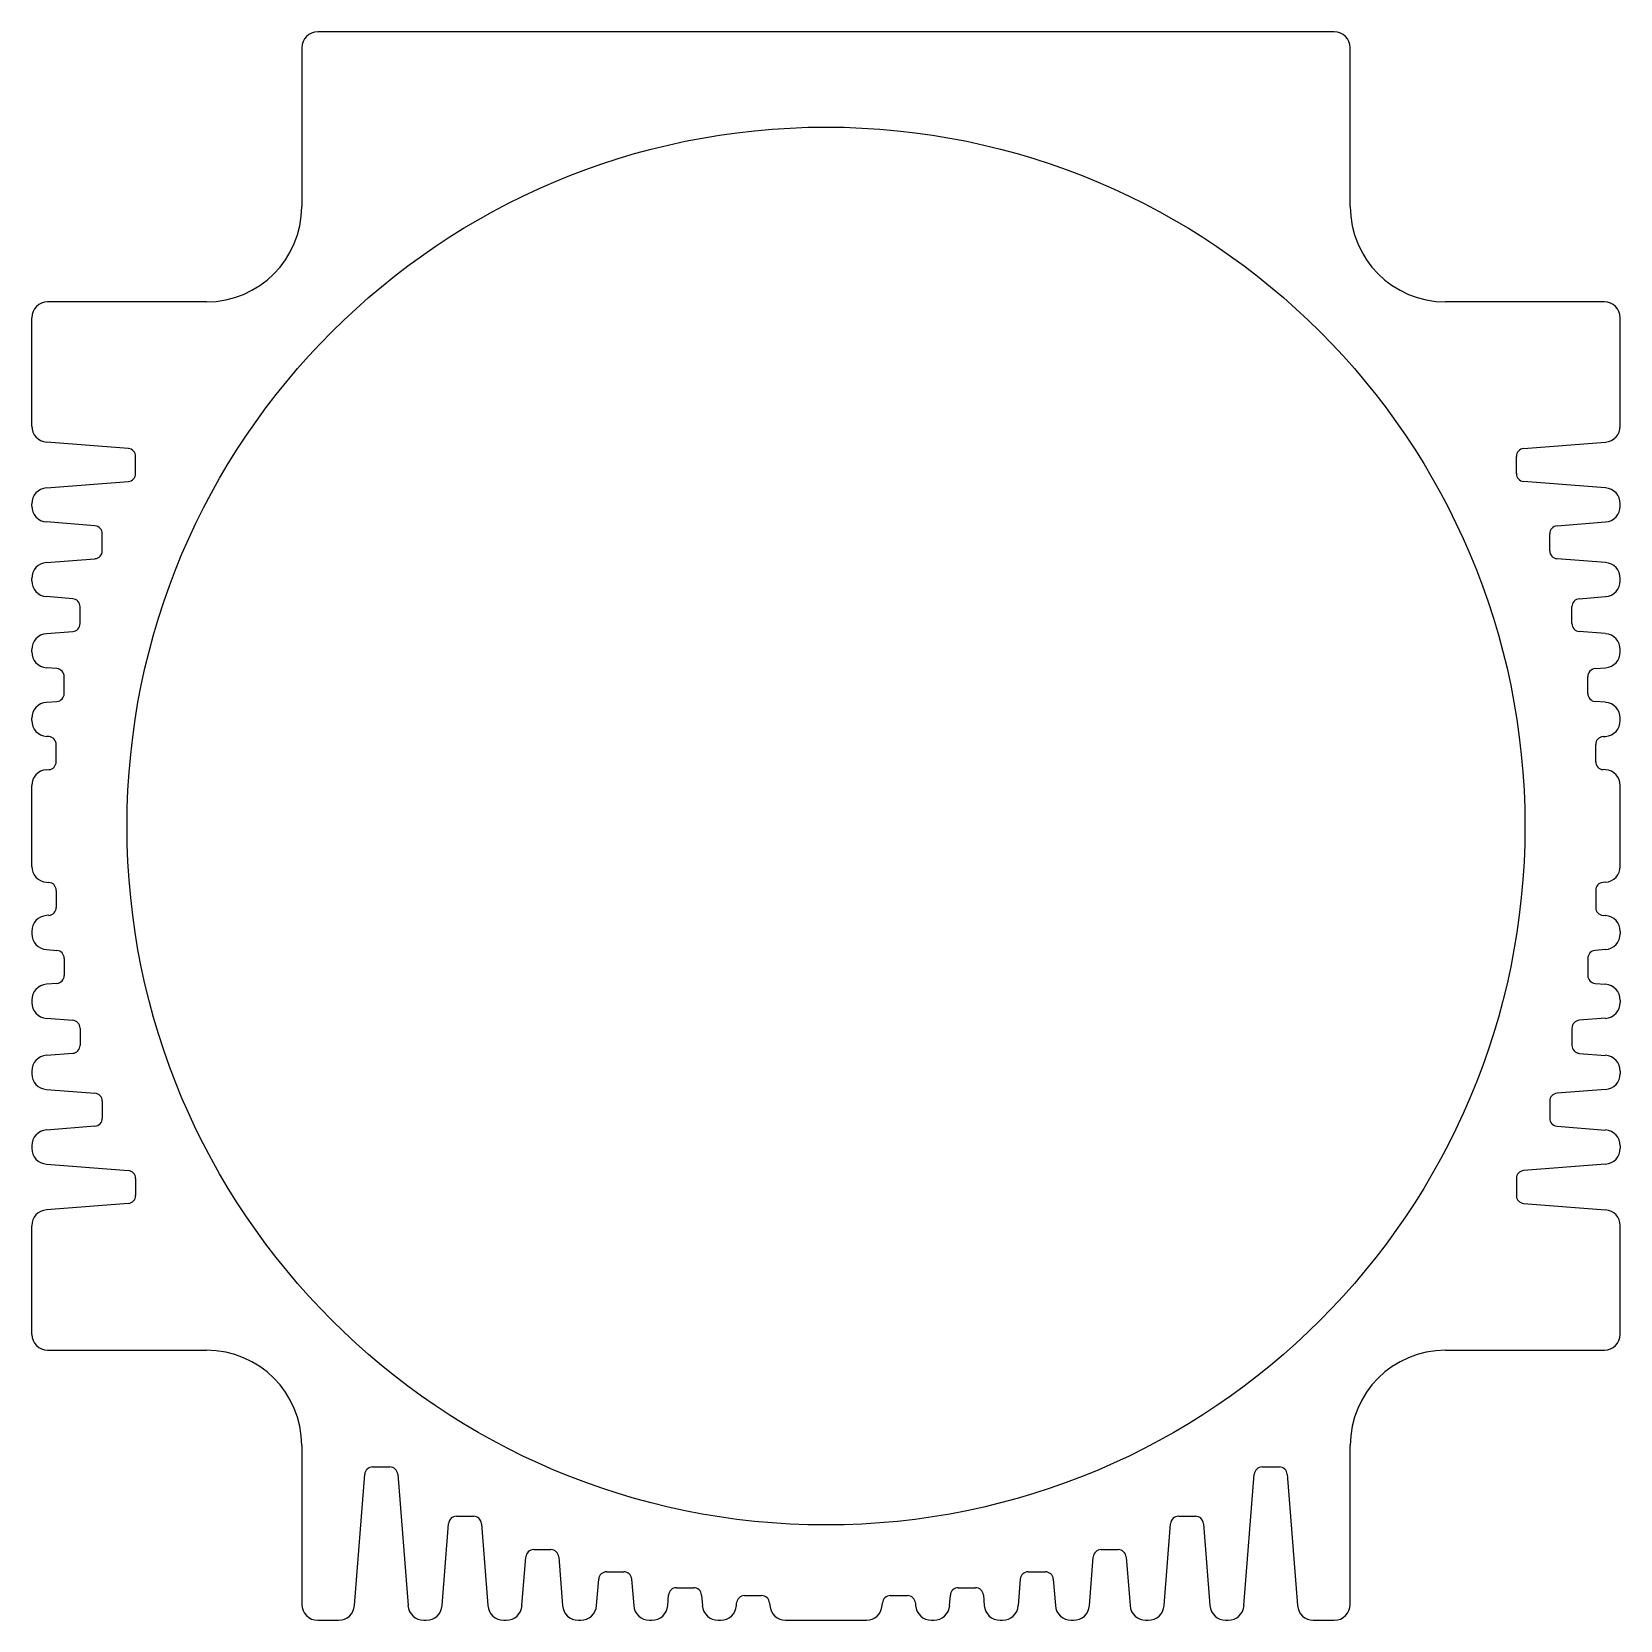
# Model space of a CAD drawing. Extents: x 2298 to 2398, y 1598 to 1698.
import ezdxf

# ---------------------------------------------------------------- set-up
doc = ezdxf.new("R2010")
doc.units = 0
doc.layers.get('0').update_dxf_attribs({"linetype": 'CONTINUOUS'})

msp = doc.modelspace()

# ---------------------------------------------------------------- linework, layer by layer
for p, q in [((2380.12, 1698.07), (2316.12, 1698.07)), ((2315.12, 1697.07), (2315.12, 1687.07)), ((2381.12, 1687.07), (2381.12, 1697.07)), ((2309.12, 1681.07), (2299.12, 1681.07)), ((2397.12, 1681.07), (2387.12, 1681.07)), ((2298.12, 1673.24), (2298.12, 1680.07)), ((2398.12, 1673.24), (2398.12, 1680.07)), ((2304.2, 1671.83), (2299.04, 1672.24)), ((2392.04, 1671.83), (2397.2, 1672.24)), ((2304.66, 1670.26), (2304.66, 1671.34)), ((2391.58, 1670.26), (2391.58, 1671.34)), ((2299.04, 1669.36), (2304.2, 1669.76)), ((2397.2, 1669.36), (2392.04, 1669.76)), ((2298.12, 1668.21), (2298.12, 1668.36)), ((2398.12, 1668.21), (2398.12, 1668.36)), ((2302.1, 1666.97), (2299.04, 1667.21)), ((2394.14, 1666.97), (2397.2, 1667.21)), ((2302.56, 1665.4), (2302.56, 1666.47)), ((2393.68, 1665.4), (2393.68, 1666.47)), ((2299.04, 1664.66), (2302.1, 1664.9)), ((2397.2, 1664.66), (2394.14, 1664.9)), ((2298.12, 1663.51), (2298.12, 1663.66)), ((2398.12, 1663.51), (2398.12, 1663.66)), ((2300.7, 1662.38), (2299.04, 1662.51)), ((2395.54, 1662.38), (2397.2, 1662.51)), ((2301.16, 1660.81), (2301.16, 1661.88)), ((2395.08, 1660.81), (2395.08, 1661.88)), ((2299.04, 1660.18), (2300.7, 1660.31)), ((2397.2, 1660.18), (2395.54, 1660.31)), ((2298.12, 1659.03), (2298.12, 1659.18)), ((2398.12, 1659.03), (2398.12, 1659.18)), ((2299.7, 1657.98), (2299.04, 1658.03)), ((2396.54, 1657.98), (2397.2, 1658.03)), ((2300.16, 1656.41), (2300.16, 1657.48)), ((2396.08, 1656.41), (2396.08, 1657.48)), ((2299.04, 1655.86), (2299.7, 1655.91)), ((2397.2, 1655.86), (2396.54, 1655.91)), ((2298.12, 1654.71), (2298.12, 1654.86)), ((2398.12, 1654.71), (2398.12, 1654.86)), ((2299.2, 1653.7), (2299.04, 1653.71)), ((2299.66, 1652.12), (2299.66, 1653.2)), ((2396.58, 1652.12), (2396.58, 1653.2)), ((2397.04, 1653.7), (2397.2, 1653.71)), ((2299.04, 1651.61), (2299.2, 1651.62)), ((2397.2, 1651.61), (2397.04, 1651.62)), ((2298.12, 1645.53), (2298.12, 1650.62)), ((2398.12, 1645.53), (2398.12, 1650.62)), ((2299.04, 1644.53), (2299.2, 1644.52)), ((2299.66, 1644.02), (2299.66, 1642.94)), ((2396.58, 1644.02), (2396.58, 1642.94)), ((2397.2, 1644.53), (2397.04, 1644.52)), ((2299.2, 1642.45), (2299.04, 1642.43)), ((2397.04, 1642.45), (2397.2, 1642.43)), ((2298.12, 1641.44), (2298.12, 1641.29)), ((2398.12, 1641.44), (2398.12, 1641.29)), ((2299.04, 1640.29), (2299.7, 1640.24)), ((2397.2, 1640.29), (2396.54, 1640.24)), ((2300.16, 1639.74), (2300.16, 1638.66)), ((2396.08, 1639.74), (2396.08, 1638.66)), ((2299.7, 1638.16), (2299.04, 1638.11)), ((2396.54, 1638.16), (2397.2, 1638.11)), ((2298.12, 1637.11), (2298.12, 1636.96)), ((2398.12, 1637.11), (2398.12, 1636.96)), ((2299.04, 1635.97), (2300.7, 1635.84)), ((2301.16, 1635.34), (2301.16, 1634.26)), ((2395.08, 1635.34), (2395.08, 1634.26)), ((2397.2, 1635.97), (2395.54, 1635.84)), ((2300.7, 1633.76), (2299.04, 1633.63)), ((2395.54, 1633.76), (2397.2, 1633.63)), ((2298.12, 1632.64), (2298.12, 1632.48)), ((2398.12, 1632.64), (2398.12, 1632.48)), ((2299.04, 1631.49), (2302.1, 1631.25)), ((2397.2, 1631.49), (2394.14, 1631.25)), ((2302.56, 1630.75), (2302.56, 1629.67)), ((2393.68, 1630.75), (2393.68, 1629.67)), ((2302.1, 1629.17), (2299.04, 1628.93)), ((2394.14, 1629.17), (2397.2, 1628.93)), ((2298.12, 1627.94), (2298.12, 1627.78)), ((2398.12, 1627.94), (2398.12, 1627.78)), ((2299.04, 1626.79), (2304.2, 1626.38)), ((2397.2, 1626.79), (2392.04, 1626.38)), ((2304.66, 1625.88), (2304.66, 1624.81)), ((2391.58, 1625.88), (2391.58, 1624.81)), ((2304.2, 1624.31), (2299.04, 1623.9)), ((2392.04, 1624.31), (2397.2, 1623.9)), ((2298.12, 1616.07), (2298.12, 1622.91)), ((2398.12, 1616.07), (2398.12, 1622.91)), ((2299.12, 1615.07), (2309.12, 1615.07)), ((2387.12, 1615.07), (2397.12, 1615.07)), ((2315.12, 1609.07), (2315.12, 1599.07)), ((2381.12, 1599.07), (2381.12, 1609.07)), ((2318.43, 1598.99), (2319.08, 1607.26)), ((2319.58, 1607.72), (2320.66, 1607.72)), ((2321.16, 1607.26), (2321.81, 1598.99)), ((2374.43, 1598.99), (2375.08, 1607.26)), ((2375.58, 1607.72), (2376.66, 1607.72)), ((2377.16, 1607.26), (2377.81, 1598.99)), ((2323.95, 1598.99), (2324.36, 1604.15)), ((2324.86, 1604.62), (2325.93, 1604.62)), ((2326.43, 1604.15), (2326.84, 1598.99)), ((2369.4, 1598.99), (2369.81, 1604.15)), ((2370.31, 1604.62), (2371.38, 1604.62)), ((2371.88, 1604.15), (2372.29, 1598.99)), ((2328.98, 1598.99), (2329.22, 1602.05)), ((2329.72, 1602.52), (2330.8, 1602.52)), ((2331.3, 1602.05), (2331.54, 1598.99)), ((2364.7, 1598.99), (2364.95, 1602.05)), ((2365.44, 1602.52), (2366.52, 1602.52)), ((2367.02, 1602.05), (2367.26, 1598.99)), ((2334.31, 1601.12), (2335.39, 1601.12)), ((2360.85, 1601.12), (2361.93, 1601.12)), ((2333.68, 1598.99), (2333.81, 1600.65)), ((2335.88, 1600.65), (2336.02, 1598.99)), ((2338.71, 1600.12), (2339.79, 1600.12)), ((2356.45, 1600.12), (2357.53, 1600.12)), ((2360.23, 1598.99), (2360.36, 1600.65)), ((2362.43, 1600.65), (2362.56, 1598.99)), ((2338.16, 1598.99), (2338.21, 1599.65)), ((2340.29, 1599.65), (2340.34, 1598.99)), ((2342.48, 1598.99), (2342.49, 1599.15)), ((2342.99, 1599.62), (2344.07, 1599.62)), ((2344.57, 1599.15), (2344.58, 1598.99)), ((2351.66, 1598.99), (2351.67, 1599.15)), ((2352.17, 1599.62), (2353.25, 1599.62)), ((2353.75, 1599.15), (2353.76, 1598.99)), ((2355.9, 1598.99), (2355.96, 1599.65)), ((2358.03, 1599.65), (2358.08, 1598.99)), ((2316.12, 1598.07), (2317.44, 1598.07)), ((2322.8, 1598.07), (2322.96, 1598.07)), ((2327.83, 1598.07), (2327.99, 1598.07)), ((2332.53, 1598.07), (2332.68, 1598.07)), ((2337.01, 1598.07), (2337.16, 1598.07)), ((2341.33, 1598.07), (2341.49, 1598.07)), ((2345.58, 1598.07), (2348.12, 1598.07)), ((2348.12, 1598.07), (2350.66, 1598.07)), ((2354.76, 1598.07), (2354.91, 1598.07)), ((2359.08, 1598.07), (2359.23, 1598.07)), ((2363.56, 1598.07), (2363.71, 1598.07)), ((2368.26, 1598.07), (2368.41, 1598.07)), ((2373.29, 1598.07), (2373.44, 1598.07)), ((2378.8, 1598.07), (2380.12, 1598.07))]:
    msp.add_line(p, q)
msp.add_circle((2348.12, 1648.07), 44)
for centre, radius, start, end in [((2316.12, 1697.07), 1, 90, 180), ((2380.12, 1697.07), 1, 0, 90), ((2309.12, 1687.07), 6, 270, 0), ((2387.12, 1687.07), 6, 180, 270), ((2299.12, 1680.07), 1, 90, 180), ((2397.12, 1680.07), 1, 0, 90), ((2299.12, 1673.24), 1, 180, 265.5), ((2397.12, 1673.24), 1, 274.5, 360), ((2304.16, 1671.34), 0.5, 0, 85.5), ((2392.08, 1671.34), 0.5, 94.5, 180), ((2304.16, 1670.26), 0.5, 274.5, 0), ((2392.08, 1670.26), 0.5, 180, 265.5), ((2299.12, 1668.36), 1, 94.5, 180), ((2397.12, 1668.36), 1, 0, 85.5), ((2299.12, 1668.21), 1, 180, 265.5), ((2397.12, 1668.21), 1, 274.5, 360), ((2302.06, 1666.47), 0.5, 0, 85.5), ((2394.18, 1666.47), 0.5, 94.5, 180), ((2302.06, 1665.4), 0.5, 274.5, 0), ((2394.18, 1665.4), 0.5, 180, 265.5), ((2299.12, 1663.66), 1, 94.5, 180), ((2397.12, 1663.66), 1, 0, 85.5), ((2299.12, 1663.51), 1, 180, 265.5), ((2397.12, 1663.51), 1, 274.5, 0), ((2300.66, 1661.88), 0.5, 0, 85.5), ((2395.58, 1661.88), 0.5, 94.5, 180), ((2299.12, 1659.18), 1, 94.5, 180), ((2300.66, 1660.81), 0.5, 274.5, 0), ((2395.58, 1660.81), 0.5, 180, 265.5), ((2397.12, 1659.18), 1, 0, 85.5), ((2299.12, 1659.03), 1, 180, 265.5), ((2397.12, 1659.03), 1, 274.5, 360), ((2299.66, 1657.48), 0.5, 0, 85.5), ((2396.58, 1657.48), 0.5, 94.5, 180), ((2299.66, 1656.41), 0.5, 274.5, 0), ((2396.58, 1656.41), 0.5, 180, 265.5), ((2299.12, 1654.86), 1, 94.5, 180), ((2397.12, 1654.86), 1, 0, 85.5), ((2299.12, 1654.71), 1, 180, 265.5), ((2397.12, 1654.71), 1, 274.5, 360), ((2299.16, 1653.2), 0.5, 0, 85.5), ((2397.08, 1653.2), 0.5, 94.5, 180), ((2299.16, 1652.12), 0.5, 274.5, 0), ((2397.08, 1652.12), 0.5, 180, 265.5), ((2299.12, 1650.62), 1, 94.5, 180), ((2397.12, 1650.62), 1, 0, 85.5), ((2299.12, 1645.53), 1, 180, 265.5), ((2397.12, 1645.53), 1, 274.5, 0), ((2299.16, 1644.02), 0.5, 0, 85.5), ((2397.08, 1644.02), 0.5, 94.5, 180), ((2299.12, 1641.44), 1, 94.5, 180), ((2299.16, 1642.94), 0.5, 274.5, 0), ((2397.08, 1642.94), 0.5, 180, 265.5), ((2397.12, 1641.44), 1, 0, 85.5), ((2299.12, 1641.29), 1, 180, 265.5), ((2397.12, 1641.29), 1, 274.5, 0), ((2299.66, 1639.74), 0.5, 0, 85.5), ((2396.58, 1639.74), 0.5, 94.5, 180), ((2299.12, 1637.11), 1, 94.5, 180), ((2299.66, 1638.66), 0.5, 274.5, 0), ((2396.58, 1638.66), 0.5, 180, 265.5), ((2397.12, 1637.11), 1, 0, 85.5), ((2299.12, 1636.96), 1, 180, 265.5), ((2397.12, 1636.96), 1, 274.5, 0), ((2300.66, 1635.34), 0.5, 0, 85.5), ((2395.58, 1635.34), 0.5, 94.5, 180), ((2300.66, 1634.26), 0.5, 274.5, 0), ((2395.58, 1634.26), 0.5, 180, 265.5), ((2299.12, 1632.64), 1, 94.5, 180), ((2397.12, 1632.64), 1, 0, 85.5), ((2299.12, 1632.48), 1, 180, 265.5), ((2397.12, 1632.48), 1, 274.5, 360), ((2302.06, 1630.75), 0.5, 0, 85.5), ((2394.18, 1630.75), 0.5, 94.5, 180), ((2302.06, 1629.67), 0.5, 274.5, 0), ((2394.18, 1629.67), 0.5, 180, 265.5), ((2299.12, 1627.94), 1, 94.5, 180), ((2397.12, 1627.94), 1, 0, 85.5), ((2299.12, 1627.78), 1, 180, 265.5), ((2397.12, 1627.78), 1, 274.5, 360), ((2304.16, 1625.88), 0.5, 0, 85.5), ((2392.08, 1625.88), 0.5, 94.5, 180), ((2304.16, 1624.81), 0.5, 274.5, 0), ((2392.08, 1624.81), 0.5, 180, 265.5), ((2299.12, 1622.91), 1, 94.5, 180), ((2397.12, 1622.91), 1, 0, 85.5), ((2299.12, 1616.07), 1, 180, 270), ((2397.12, 1616.07), 1, 270, 0), ((2309.12, 1609.07), 6, 0, 90), ((2387.12, 1609.07), 6, 90, 180), ((2319.58, 1607.22), 0.5, 90, 175.5), ((2320.66, 1607.22), 0.5, 4.5, 90), ((2375.58, 1607.22), 0.5, 90, 175.5), ((2376.66, 1607.22), 0.5, 4.5, 90), ((2324.86, 1604.12), 0.5, 90, 175.5), ((2325.93, 1604.12), 0.5, 4.5, 90), ((2370.31, 1604.12), 0.5, 90, 175.5), ((2371.38, 1604.12), 0.5, 4.5, 90), ((2329.72, 1602.02), 0.5, 90, 175.5), ((2330.8, 1602.02), 0.5, 4.5, 90), ((2365.44, 1602.02), 0.5, 90, 175.5), ((2366.52, 1602.02), 0.5, 4.5, 90), ((2334.31, 1600.62), 0.5, 90, 175.5), ((2335.39, 1600.62), 0.5, 4.5, 90), ((2360.85, 1600.62), 0.5, 90, 175.5), ((2361.93, 1600.62), 0.5, 4.5, 90), ((2338.71, 1599.62), 0.5, 90, 175.5), ((2339.79, 1599.62), 0.5, 4.5, 90), ((2356.45, 1599.62), 0.5, 90, 175.5), ((2357.53, 1599.62), 0.5, 4.5, 90), ((2316.12, 1599.07), 1, 180, 270), ((2342.99, 1599.12), 0.5, 90, 175.5), ((2344.07, 1599.12), 0.5, 4.5, 90), ((2352.17, 1599.12), 0.5, 90, 175.5), ((2353.25, 1599.12), 0.5, 4.5, 90), ((2380.12, 1599.07), 1, 270, 0), ((2317.44, 1599.07), 1, 270, 355.5), ((2322.8, 1599.07), 1, 184.5, 270), ((2322.96, 1599.07), 1, 270, 355.5), ((2327.83, 1599.07), 1, 184.5, 270), ((2327.99, 1599.07), 1, 270, 355.5), ((2332.53, 1599.07), 1, 184.5, 270), ((2332.68, 1599.07), 1, 270, 355.5), ((2337.01, 1599.07), 1, 184.5, 270), ((2337.16, 1599.07), 1, 270, 355.5), ((2341.33, 1599.07), 1, 184.5, 270), ((2341.49, 1599.07), 1, 270, 355.5), ((2345.58, 1599.07), 1, 184.5, 270), ((2350.66, 1599.07), 1, 270, 355.5), ((2354.76, 1599.07), 1, 184.5, 270), ((2354.91, 1599.07), 1, 270, 355.5), ((2359.08, 1599.07), 1, 184.5, 270), ((2359.23, 1599.07), 1, 270, 355.5), ((2363.56, 1599.07), 1, 184.5, 270), ((2363.71, 1599.07), 1, 270, 355.5), ((2368.26, 1599.07), 1, 184.5, 270), ((2368.41, 1599.07), 1, 270, 355.5), ((2373.29, 1599.07), 1, 184.5, 270), ((2373.44, 1599.07), 1, 270, 355.5), ((2378.8, 1599.07), 1, 184.5, 270)]:
    msp.add_arc(centre, radius, start, end)

doc.saveas('drawing.dxf')
